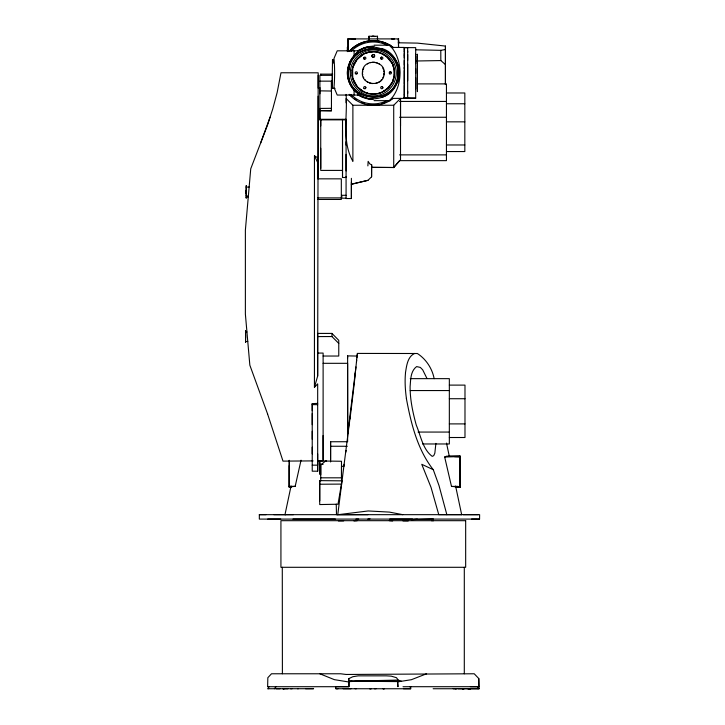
<?xml version="1.0" encoding="UTF-8"?>
<svg xmlns="http://www.w3.org/2000/svg" width="725" height="725" viewBox="0 0 725 725"><rect width="100%" height="100%" fill="white"/><g stroke="black" fill="none" stroke-linecap="round" stroke-linejoin="round"><path stroke-width="1.09" d="M245.548 335.186L245.548 337.959M246.228 195.27L246.228 185.718L246.228 198.043L246.228 195.27L248.303 196.729L246.219 197.408M246.228 193.593L246.228 190.367M291.269 486.983L289.266 487.109L289.266 460.447M301.029 460.203L295.184 486.348L289.275 486.91L289.275 460.339M312.23 453.895L312.23 447.198M312.23 439.25L312.23 431.293M312.23 413.531L312.23 471.187L317.677 471.187L317.677 383.851L314.433 387.322L314.451 155.821L318.112 157.987L318.175 177.716L318.184 96.235M317.677 453.895L317.677 465.16L312.23 465.16M314.433 387.322L317.659 376.076L318.184 72.808L280.992 72.763L277.149 92.546L272.745 108.977L267.489 125.162L250.741 168.78L245.376 230.16L245.376 314.115L249.844 365.183L267.579 413.93M317.677 170.982L317.677 162.518L314.451 155.821M317.677 461.254L317.677 471.187M318.184 75.246L318.184 88.169M319.716 500.812L319.716 480.63L342.001 480.838L338.004 504.228L319.716 504.555L319.716 480.63M319.716 461.091L319.924 474.186L319.716 461.091L326.558 460.91M319.888 119.29L346.079 119.29L346.079 119.852L319.888 119.852L319.888 110.653L331.452 110.653L331.452 81.146L319.888 81.146M319.888 110.934L319.888 108.451L331.452 108.315L331.452 110.907L319.888 110.653M319.888 93.815L319.888 75.337L331.896 75.337M320.731 474.766L320.731 464.979L325.525 461.055L341.484 461.254L341.493 477.82L320.731 477.82M320.731 125.96L320.731 119.634M323.114 435.526L323.142 459.605M331.452 81.146L331.452 91.042L319.888 90.852L319.888 87.544M342.508 170.493L342.508 177.498L346.088 177.498L346.088 176.438M346.079 154.371L346.088 170.937M346.079 102.778L346.079 98.455L352.885 105.252L352.885 161.358C341.393 140.868 347.746 116.671 346.079 94.404M356.455 362.092L357.062 356.057L347.619 355.884L347.737 433.94L355.957 366.932M349.985 63.954L349.985 61.716L351.444 59.024L356.791 53.17L356.791 54.076M346.07 119.38L346.079 198.532L351.389 198.532L351.389 178.323M357.688 92.827L357.688 95.038L359.808 95.881A26.535 26.535 0 0 0 371.807 99.334M357.724 53.025L357.724 50.813L359.827 49.762A26.535 26.535 0 0 1 373.375 46.291M371.599 166.786L371.581 176.828L367.974 180.326L351.389 184.232L367.974 180.326M377.489 39.268L377.489 36.25L368.989 36.25L368.989 39.531M390.304 99.579L390.304 100.675L374.037 100.639M390.304 46.645L390.304 45.204L374.037 45.186M400.517 125.96L400.517 98.446L393.711 105.252L352.885 105.252M391.373 98.41L404.251 98.383L404.251 94.83M404.251 65.15L404.269 53.487M404.251 55.109L404.251 47.442L391.373 47.415M404.269 85.36L404.269 94.712M404.251 84.327L404.269 70.515M404.269 67.044L404.251 80.674M404.269 60.465L404.251 68.993M404.269 57.728L404.269 55.299M404.251 48.04L404.251 47.469M407.677 93.425L407.677 91.35M407.677 80.693L407.677 64.335M407.677 60.465L407.677 54.493M407.677 52.408L407.677 51.094M415.688 54.756L415.688 54.176L415.688 54.647M415.688 88.93L415.688 77.675M415.688 73.47L415.688 68.603M415.688 63.619L415.688 56.088M417.392 87.199L417.392 65.023M445.431 46.065L445.431 84.535L445.431 46.065L417.419 43.119L398.243 42.784M456.07 487.046L460.049 487.2L460.058 469.392M464.299 673.77L464.308 567.294M246.219 193.502L246.228 190.738L246.228 191.618M312.221 410.622L312.23 403.617L317.677 403.399M317.659 376.076L317.677 333.418L331.959 333.418L338.765 340.351L338.765 356.038L323.114 356.038M320.731 74.902L320.74 74.158M332.53 62.975L332.512 59.559L332.086 88.323L335.032 88.35M347.61 358.105L347.619 355.884M352.16 681.255L348.77 681.255L348.779 678.673L352.776 676.733L358.186 675.845L386.362 675.845L391.246 676.153L396.502 677.712L398.152 680.068L401.478 681.264L348.788 681.246L348.779 678.673M356.791 91.749L356.791 92.664C347.647 85.623 344.892 71.965 349.985 61.716M417.392 57.32L417.392 54.312L417.392 91.595L417.392 87.508M449.98 456.378L460.049 456.079L460.058 466.211M289.266 465.595L289.266 487.109M317.668 177.571L317.677 176.565M320.731 148.29L320.731 168.454M346.079 145.127L346.097 141.674M245.548 331.996L245.557 330.555L245.548 342.417L245.548 332.014L246.935 331.941M332.639 63.057L332.721 59.776L333.038 63.057M367.874 165.907L368.146 161.367L369.859 163.977L371.653 164.738L371.581 176.828M332.403 74.086L332.34 88.323L332.413 86.148M332.884 63.138L332.92 59.776M348.199 38.914L348.109 51.566L347.9 38.914L353.329 38.905M338.765 343.396L331.932 336.545L331.959 333.418M398.523 47.306L398.406 38.914L398.569 47.497M477.793 519.091L479.56 519.091L479.624 514.668L463.175 514.668M268.531 688.741L268.776 686.702L267.643 686.72L267.833 677.703L271.494 673.77L340.632 673.77L346.079 674.467L474.222 673.77L478.772 678.528L479.116 688.741L433.151 688.741M450.044 456.351L446.709 456.134L444.67 457.022L451.494 486.439L460.049 486.937L460.058 486.194M371.653 164.738L371.599 167.801M460.049 487.2L460.049 456.079M435.888 443.374L434.846 453.161L433.74 455.635L432.236 456.378C422.648 449.282 420.754 435.544 416.277 425.14C412.833 412.597 410.051 399.765 410.105 386.697C410.731 379.746 410.377 371.209 416.63 366.587L420.328 367.43L422.693 369.822L426.907 378.359M433.242 520.858L433.314 518.937L411.555 519.607L417.355 519.163M394.21 74.947L394.21 70.878M398.487 75.373L398.605 73.143M362.582 72.573L362.754 70.968M383.996 73.252L383.815 74.911M363.742 57.873L364.53 59.242M382.863 87.861A1.087 1.087 0 0 0 381.45 86.61A1.087 1.087 0 0 0 381.078 88.459A1.087 1.087 0 0 0 382.863 87.861L382.048 86.583M357.135 355.178L357.307 353.419L417.382 353.51C426.046 359.12 432.2 368.445 434.157 378.677M356.881 357.76L357.171 354.842M356.655 360.135L355.15 374.499M344.121 464.281L337.768 514.732L336.491 514.668L336.246 504.12M349.967 418.479L343.849 466.438M332.684 88.305L332.63 87.87M394.192 76.823L394.436 75.155M352.151 70.633L352.404 68.948M352.676 68.812L352.676 77.013M397.735 82.478L398.016 80.593M405.429 373.04C406.571 366.098 407.396 356.736 414.664 353.419M291.069 485.958L284.979 514.668L461.689 514.668M393.902 77.013L392.714 80.937M345.635 452.527L346.197 450.442M270.081 117.178L260.483 143.423M353.175 66.818L357.035 59.586L363.397 54.357M363.125 69.518L363.76 68.014M373.647 47.043L374.037 46.219M382.818 77.82L383.153 77.086M392.18 82.677L392.887 81.155M353.7 64.643L354.416 63.12M391.826 82.822L388.147 87.77L383.181 91.468M274.394 688.741L276.044 686.702M393.711 167.611L399.221 160.986M380.997 80.357L381.531 79.759M388.546 87.725L389.669 86.474M356.927 59.332L358.05 58.082M349.577 51.085C360.361 38.715 380.897 37.156 393.43 47.741M379.873 81.372L378.522 82.26M357.072 73.66L355.486 73.66A1.087 1.087 0 0 1 356.084 71.838A1.087 1.087 0 0 1 357.307 73.279A1.087 1.087 0 0 1 355.449 73.624M389.506 72.165L391.092 72.165M359.827 49.762L358.132 50.813L337.225 50.813L333.989 58.444A27.84 4.277 -90 0 1 333.989 87.417L337.225 95.047L358.694 95.047M361.521 55.2L362.944 54.339M383.625 91.495L385.057 90.625M367.376 63.972L368.064 63.555M348.77 681.255L398.152 680.068L397.608 681.591L397.934 686.629L397.608 681.591L356.89 681.255L348.924 681.618L348.924 686.702L267.643 686.72M360.642 49.69L366.207 47.352L372.704 46.337M359.781 50.306L363.687 48.285L368.499 47.034M381.54 57.121L380.752 58.489M365.038 88.704L365.826 87.335M381.604 97.395C404.514 90.951 404.487 54.828 381.577 48.421M426.581 673.77L411.392 679.697L397.681 681.862M365.255 53.487L367.185 52.798M379.392 93.027L381.323 92.338M377.145 82.913L375.595 83.375M343.922 465.876L341.493 466.637L341.493 480.938M367.14 52.562L368.744 52.137M377.816 93.688L379.438 93.262M370.221 62.649L370.992 62.45M364.267 48.004L368.3 47.125M373.239 36.25L371.608 36.576A4.25 4.25 0 0 1 374.87 36.576M416.041 49.807L440.791 50.351L445.431 49.508M446.854 514.687L439.033 485.623L433.278 469.709L421.76 464.299L431.031 487.363L438.761 514.65L478.292 514.668M295.184 486.348L290.136 486.339M369.188 52.3L371.245 51.992M367.874 519.091L369.995 518.801M402.955 520.876L408.22 520.931M457.992 486.366L451.494 486.439M353.963 520.931L357.262 520.686M245.557 341.611L247.769 341.448M338.376 520.931L343.641 520.876M246.237 187.168L249.146 186.996M455.291 487.091L460.058 486.828M370.475 46.753L373.502 46.645M372.505 62.223L374.888 62.314M444.67 457.022L460.04 456.542L460.058 457.022L454.493 456.65M373.194 99.189L368.717 98.908L361.521 96.588A25.692 25.692 0 0 1 359.691 95.591M462.414 688.741L465.314 688.741M416.848 60.982L440.827 60.574L445.431 64.561M276.225 688.741L280.067 688.741M398.388 38.914L399.067 42.793M352.377 38.905L355.313 38.905L353.583 38.905M393.394 38.914L394.074 38.905L391.373 38.905M313.082 460.901L282.995 461.127L267.489 413.667M317.541 460.864L323.114 460.819L323.114 353.075L317.677 353.075M319.716 484.237L341.674 484.092M292.982 519.091L335.34 519.091M305.578 688.741L313.617 688.696L267.443 688.741M353.782 38.914L352.268 38.923L354.036 38.914M468.848 688.741L470.625 688.732L466.655 688.741M370.312 46.681L373.339 46.672M357.833 50.813L358.884 50.768M403.037 686.729L411.41 686.702M317.677 336.581L331.932 336.545M330.6 461.961L330.6 441.752L347.61 441.715L347.61 363.316L323.114 363.316M367.992 514.659L337.768 514.732L368.182 510.953L389.37 512.095L402.756 514.668M470.38 686.702L478.772 686.702L478.772 678.528M287.897 688.741L282.949 688.741L283.656 688.741M479.116 688.741L468.024 688.741M347.9 38.914L398.732 38.905M403.762 47.614L415.688 47.642L415.688 98.183L403.762 98.138M332.712 74.122L320.731 74.122L320.731 75.173M417.41 83.892L446.446 83.892L446.446 160.642L399.538 160.642M446.446 92.981L464.825 92.981L464.825 151.552L446.446 151.552M399.538 101.437L446.446 101.437M446.446 103.757L464.825 103.757M399.538 117.26L446.446 117.26M446.446 121.845L464.825 121.845M446.446 144.973L464.825 144.973M399.538 154.878L446.446 154.878M317.677 178.839L341.321 178.839L341.321 199.457L317.677 199.457M346.079 195.297L341.828 195.297L341.828 198.188L346.079 198.188M317.677 197.898L341.321 197.898M410.25 378.649L449.337 378.649L449.337 443.972L422.539 443.972M449.337 385.111L464.988 385.111L464.988 437.51L449.337 437.51M410.25 390.558L449.337 390.558M449.337 398.723L464.988 398.723M312.23 424.651L312.23 404.641L317.677 404.641M449.337 423.898L464.988 423.898M418.071 432.064L449.337 432.064M266.075 514.668L259.333 514.668L259.333 519.091L479.56 519.091M273.842 514.668L285.759 514.668M259.333 514.668L293.435 514.678M471.54 519.1L477.023 519.091M409.48 686.702L478.772 686.702M348.924 681.618L348.924 686.666L335.72 686.702L335.92 688.741L410.722 688.75L410.413 686.702M453.207 688.741L456.424 688.741L455.218 688.741M463.773 688.741L457.992 688.741M392.334 38.905L394.192 38.905M404.07 47.623L407.677 47.642L407.677 98.174L406.997 98.156M404.024 98.147L405.266 98.156M410.051 98.138L415.679 98.156M405.574 98.138L409.679 98.147M393.711 105.252L393.72 167.511L371.599 167.357L393.72 167.511L400.517 159.808L400.517 98.373M330.6 446.256L347.338 446.274M267.724 519.091L280.738 519.1M355.939 519.091L358.694 519.091M389.742 519.091L412.552 519.118M462.577 688.741L463.719 688.741M297.549 688.741L298.292 688.741M335.92 688.741L338.004 688.741M343.206 688.741L351.027 688.75M355.105 688.741L356.337 688.741M374.39 688.741L376.085 688.741M403.435 688.741L410.722 688.75M292.084 688.741L290.535 688.741M448.793 456.143L460.058 456.17M371.427 688.741L369.813 688.741L370.493 688.741M283.502 688.741L284.336 688.741M319.716 464.299L323.105 464.344M289.266 486.955L291.332 487.028M389.343 520.686L392.633 520.931M371.689 83.511L372.487 83.602M348.924 682.007L334.352 679.651L319.816 673.77M377.417 52.3L379.392 52.798M377.788 52.137L379.42 52.553M375.586 62.45L377.163 62.921M367.167 93.271L368.789 93.688M370.992 83.375L369.433 82.913M365.264 92.338L367.194 93.027M381.323 53.487L386.624 56.659L391.826 63.002M363.397 91.468L358.431 87.77M383.588 54.312L385.029 55.191M361.548 90.634L362.98 91.504M378.513 63.555L379.202 63.972M368.055 82.26L366.714 81.372M390.304 46.028C403.354 59.532 403.2 86.293 390.304 99.796L390.304 100.322M388.537 58.091L389.651 59.332M365.047 79.759L365.59 80.357M356.908 86.474L358.023 87.716M433.278 469.709C417.364 449.509 410.984 423.264 406.353 398.406M357.035 86.239L353.175 79.016M317.668 173.257L318.184 174.199M392.162 63.12L392.877 64.643M353.7 81.182L354.407 82.695M363.424 77.086L363.76 77.82M382.818 68.014L383.452 69.518M392.723 64.887L393.902 68.812M446.5 443.084L449.301 456.297M455.599 486.031L461.662 514.668M477.657 686.684L478.056 688.741M394.183 68.948L394.427 70.624M383.815 70.923L383.942 71.73M352.151 75.182L352.395 76.841M362.636 74.041L362.754 74.856M318.184 176.374L317.677 162.518M431.919 519.091L432.018 521.003M289.266 486.194L289.275 486.91M342.508 177.498L342.508 130.137M440.791 50.351L440.827 60.574M417.392 64.389L417.392 57.529M404.269 51.112L404.269 52.109M404.251 48.811L404.251 50.369M368.989 36.25L368.989 39.73M330.6 441.752L330.6 459.713M282.288 567.294L282.397 673.77M460.04 456.542L460.049 486.937M404.269 81.408L404.251 98.355M377.489 36.25L377.489 39.531M354.099 50.813L354.099 56.423M354.099 88.441L354.099 95.047M351.389 182.247L351.389 198.532M342.508 119.389L342.508 170.411L320.731 170.411L320.731 119.471M320.731 464.979L320.731 480.938M319.888 90.852L319.888 119.852M312.23 403.617L312.23 404.641M387.105 100.648A30.957 30.957 0 0 1 351.072 94.486M351.072 51.384A30.957 30.957 0 0 1 387.105 45.222M393.041 98.518A32.326 32.326 0 0 1 349.133 94.395M349.278 51.303A32.326 32.326 0 0 1 392.977 47.288M392.497 98.355A31.855 31.855 0 0 1 390.068 100.023M384.812 102.642A31.855 31.855 0 0 1 382.021 103.575M364.584 103.575A31.855 31.855 0 0 1 361.793 102.642M356.528 100.023A31.855 31.855 0 0 1 354.897 98.935M351.843 96.479A31.855 31.855 0 0 1 349.758 94.395M354.099 47.515A31.855 31.855 0 0 1 355.703 46.373M356.528 45.847A31.855 31.855 0 0 1 358.232 44.868M359.981 43.989A31.855 31.855 0 0 1 361.793 43.228M367.448 41.615A31.855 31.855 0 0 1 369.388 41.316M377.218 41.316A31.855 31.855 0 0 1 379.157 41.615M382.954 42.576A31.855 31.855 0 0 1 384.812 43.228M385.718 43.6A31.855 31.855 0 0 1 387.503 44.415M390.893 46.373A31.855 31.855 0 0 1 392.497 47.515M406.417 398.433A53.641 18.234 77.3 0 1 405.493 373.13M355.404 372.795A58.652 1.16 -82.9 0 1 353.546 389.488M353.564 389.334A58.979 1.115 -83 0 1 349.976 418.968M347.447 47.08L347.447 51.575L347.447 47.08M348.825 69.5C343.895 102.705 396.566 107.662 397.971 74.204C400.2 43.473 352.477 38.942 348.825 69.5M348.879 68.993C343.278 102.452 396.521 107.989 397.943 74.204A23.871 23.871 0 0 0 394.654 60.583C384.468 40.7 351.417 46.808 348.879 68.993M362.446 71.721C360.252 85.613 383.262 88.151 384.141 74.104C386.334 60.211 363.325 57.674 362.446 71.721M347.728 69.002C344.747 85.024 359.754 100.802 375.903 98.636A25.855 25.855 0 0 0 390.132 92.528C423.246 58.426 358.929 23.055 347.728 69.002M372.469 51.819L370.221 52.046A21.098 21.098 0 0 0 355.839 84.762A21.098 21.098 0 0 0 391.554 83.457A21.098 21.098 0 0 0 374.834 51.874L372.469 51.819M465.668 520.686L280.928 520.686L280.928 567.294L465.668 567.294L465.668 520.686M384.25 688.741L383.045 688.741L384.277 688.741M389.66 73.796A1.087 1.087 0 0 0 391.382 73.026A1.087 1.087 0 0 0 389.86 71.92A1.087 1.087 0 0 0 389.66 73.796M381.214 59.097A1.087 1.087 0 0 0 382.882 58.227A1.087 1.087 0 0 0 381.287 57.221A1.087 1.087 0 0 0 381.214 59.097M364.14 59.06A1.087 1.087 0 0 0 365.871 58.299A1.087 1.087 0 0 0 364.34 57.184A1.087 1.087 0 0 0 364.14 59.06M363.995 88.396A1.087 1.087 0 0 0 365.826 87.952A1.087 1.087 0 0 0 364.521 86.592A1.087 1.087 0 0 0 363.995 88.396M361.993 90.924A21.261 21.261 0 0 0 394.536 73.687A21.261 21.261 0 0 0 363.334 54.121A21.261 21.261 0 0 0 361.993 90.924M372.623 57.048A1.323 1.323 0 0 0 374.617 55.898A1.323 1.323 0 0 0 372.623 54.756A1.323 1.323 0 0 0 372.623 57.048M372.487 57.003A1.359 1.359 0 0 0 374.644 56.043A1.359 1.359 0 0 0 372.741 54.656A1.359 1.359 0 0 0 372.487 57.003M361.811 92.8A22.964 22.964 0 0 0 396.258 72.917A22.964 22.964 0 0 0 361.811 53.025A22.964 22.964 0 0 0 361.811 92.8"/></g></svg>
